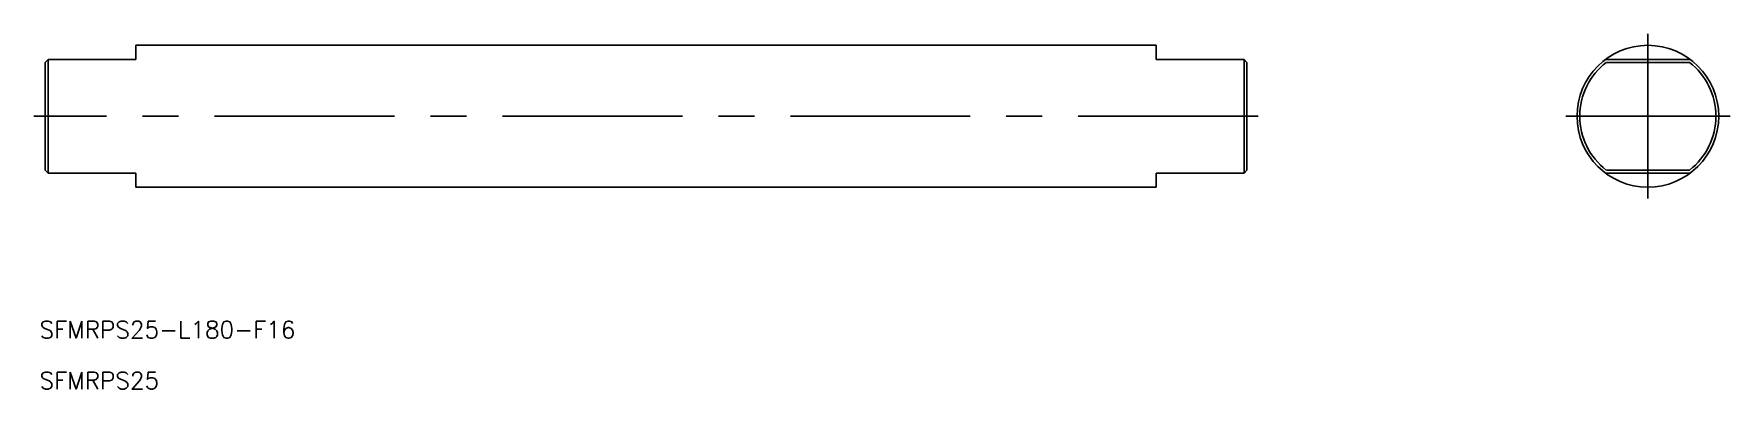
# Model space of a CAD drawing. Extents: x -285 to 14, y -48 to 14.
import ezdxf

# ---------------------------------------------------------------- set-up
doc = ezdxf.new("R2010")
doc.units = 0
doc.linetypes.add('CENTER', pattern=[50.8, 31.75, -6.35, 6.35, -6.35])
doc.layers.get('0').update_dxf_attribs({"linetype": 'CONTINUOUS'})
doc.layers.add('CENTER', color=1, linetype='CENTER')
doc.styles.get("Standard").update_dxf_attribs({"font": 'txt.shx', "height": 3, "bigfont": 'bigfont.shx'})

msp = doc.modelspace()

# ---------------------------------------------------------------- linework, layer by layer
at = {"color": 7, "linetype": 'CONTINUOUS'}
for p, q in [((-86.74, 12.5), (-266.74, 12.5)), ((-266.74, 12.5), (-266.74, 10)), ((-86.74, 12.5), (-86.74, 10)), ((-282.24, 10), (-282.74, 9.5)), ((-282.74, -9.5), (-282.74, 9.5)), ((-266.74, 10), (-282.24, 10)), ((-282.24, -10), (-282.24, 10)), ((-86.74, 10), (-71.24, 10)), ((-71.24, -10), (-71.24, 10)), ((-71.24, 10), (-70.74, 9.5)), ((-70.74, -9.5), (-70.74, 9.5)), ((-7.5, 10), (7.5, 10)), ((-7.33, 9.5), (7.33, 9.5)), ((-282.24, -10), (-282.74, -9.5)), ((-266.74, -10), (-282.24, -10)), ((-266.74, -12.5), (-266.74, -10)), ((-86.74, -10), (-71.24, -10)), ((-86.74, -12.5), (-86.74, -10)), ((-71.24, -10), (-70.74, -9.5)), ((-7.5, -10), (7.5, -10)), ((-7.33, -9.5), (7.33, -9.5)), ((-86.74, -12.5), (-266.74, -12.5))]:
    msp.add_line(p, q, dxfattribs=at)
msp.add_circle((0, 0), 12.5, dxfattribs=at)
for start, end in [(127.6585, 232.3415), (307.6585, 52.3415)]:
    msp.add_arc((0, 0), 12, start, end, dxfattribs=at)
at = {"layer": 'CENTER', "color": 1, "linetype": 'CENTER'}
for p, q in [((0, 14.5), (0, -14.5)), ((-68.74, 0), (-284.74, 0)), ((14.5, 0), (-14.5, 0))]:
    msp.add_line(p, q, dxfattribs=at)

# ---------------------------------------------------------------- texts
at = {"color": 7, "linetype": 'CONTINUOUS'}
for s, p in [('SFMRPS25-L180-F16', (-283.74, -39.11)), ('SFMRPS25', (-283.74, -48.07))]:
    msp.add_text(s, height=3, dxfattribs=at).set_placement(p)

doc.saveas('drawing.dxf')
